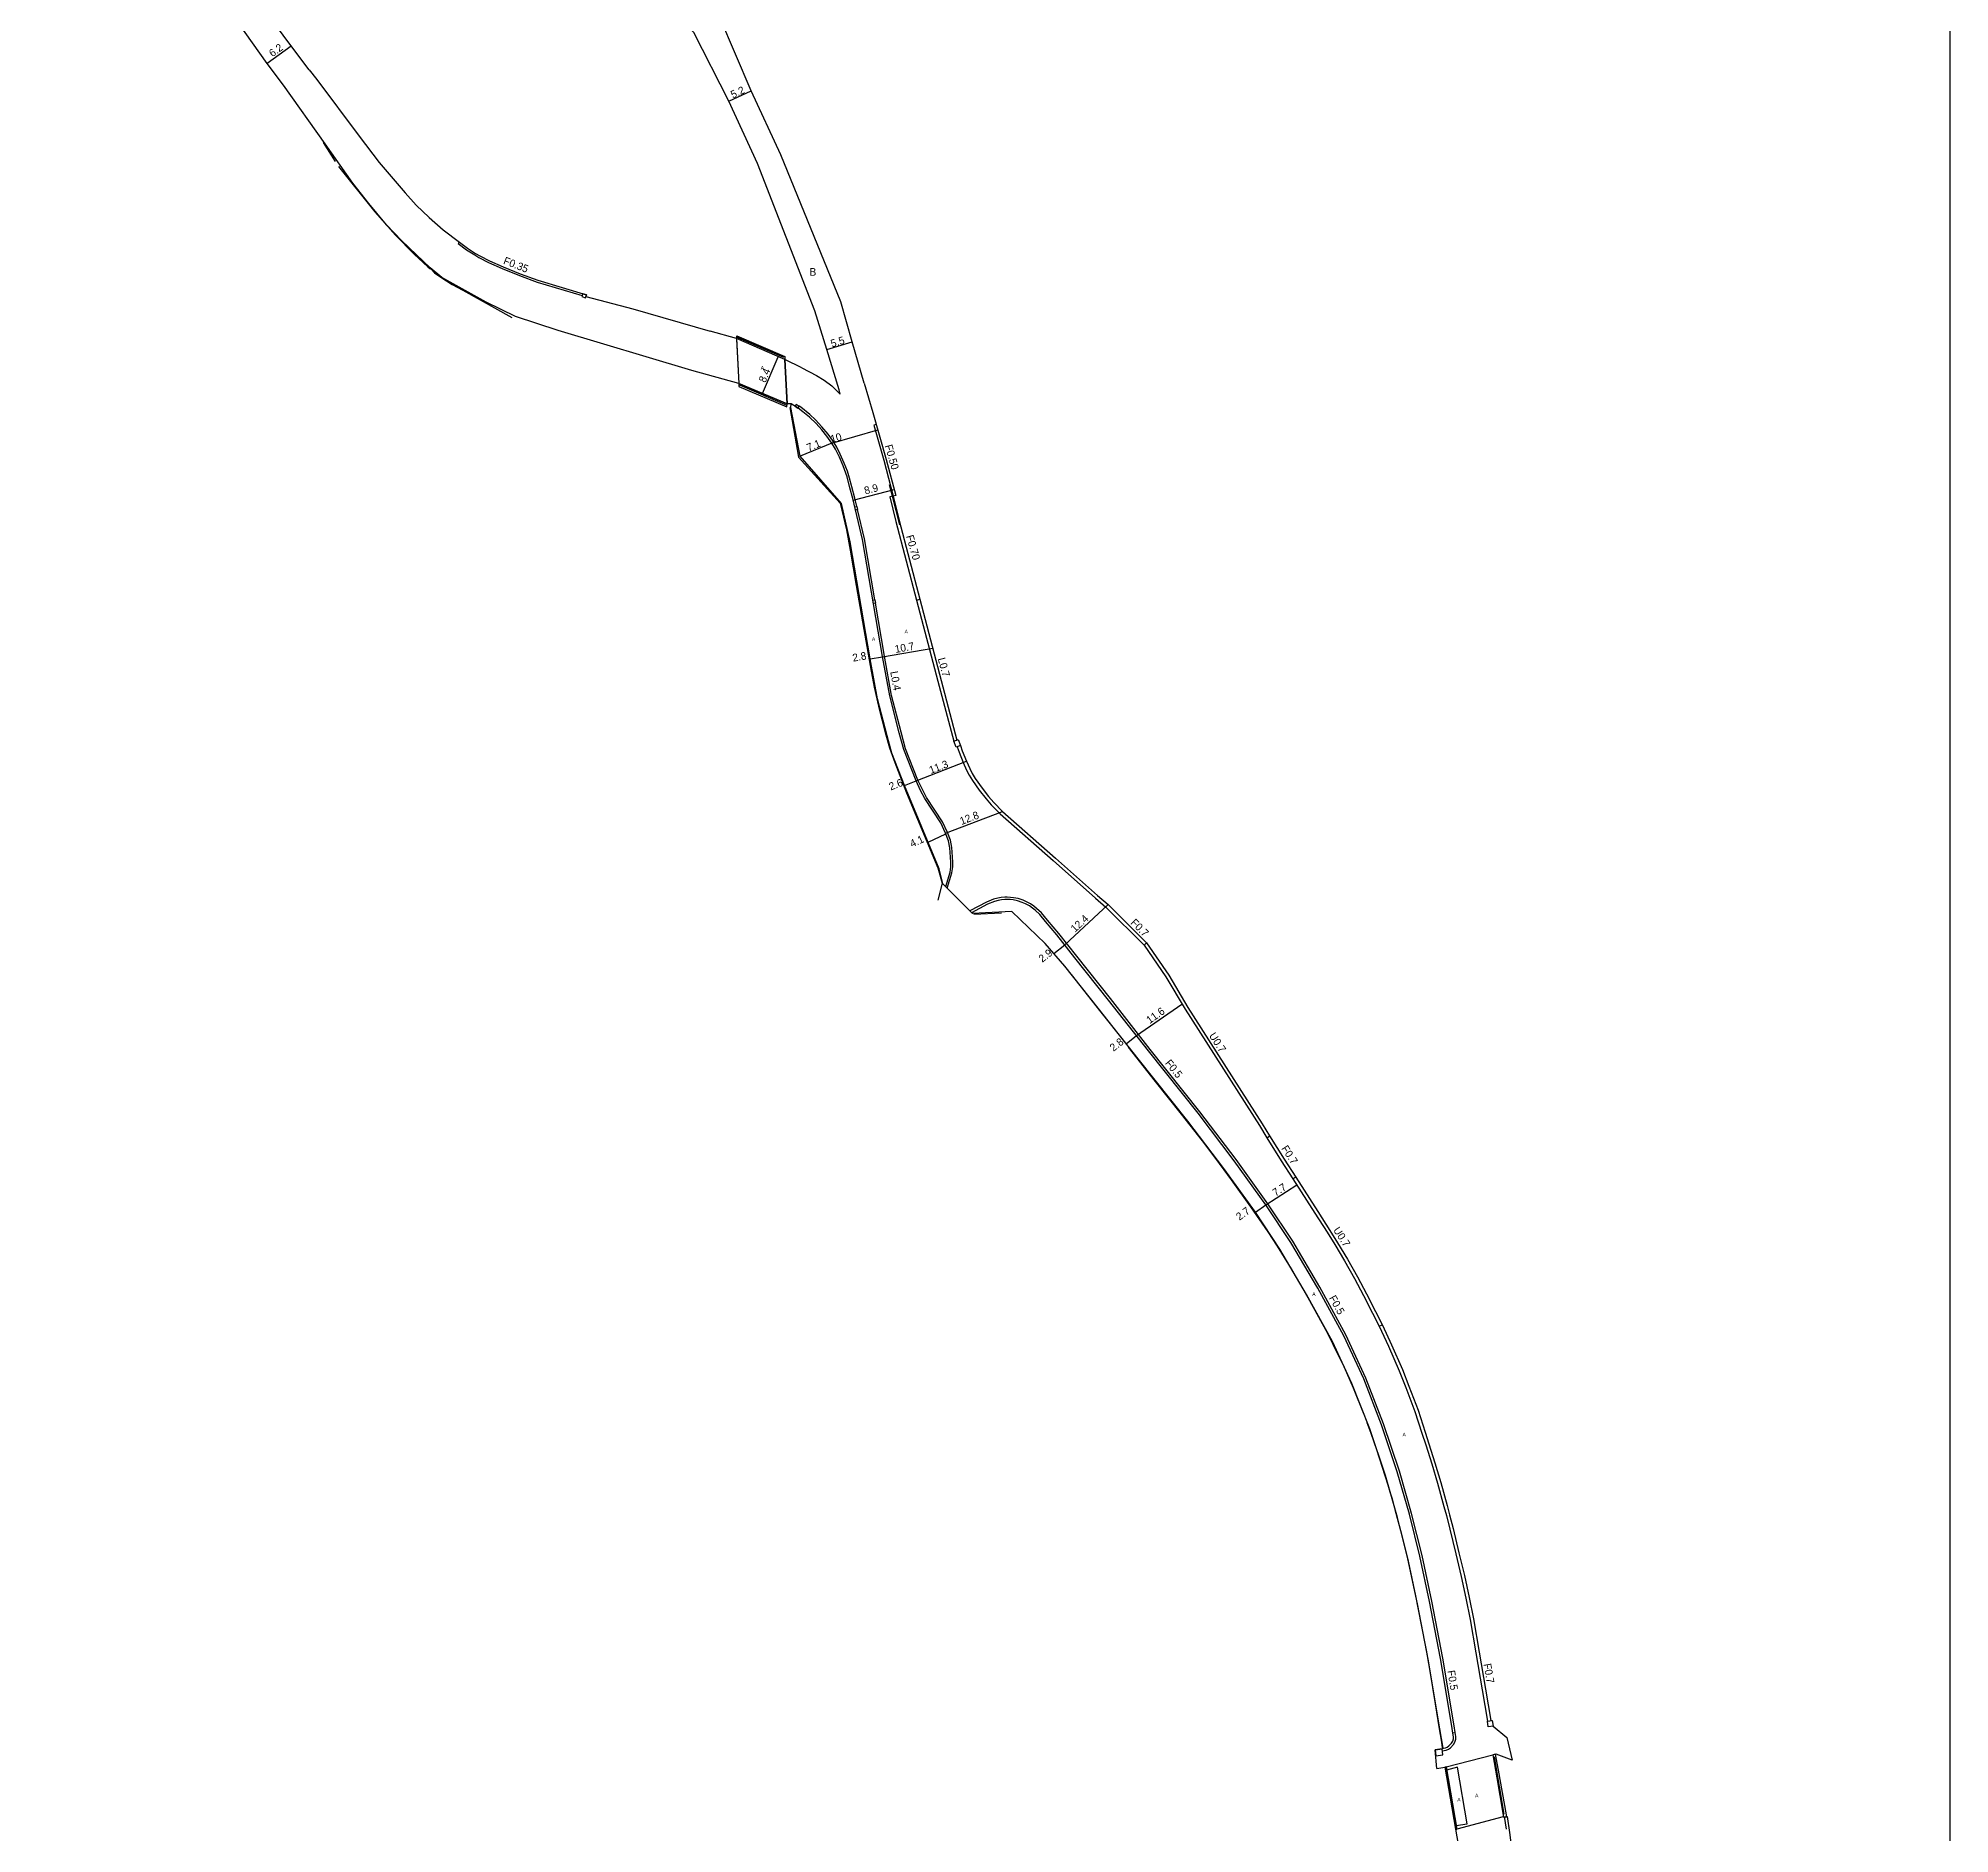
# Model space of a CAD drawing. Header units: metres. Extents: x -12000 to -11200, y -102000 to -99000.
# Drawn here: x -11600 to -11200, y -100706.8 to -100331.1 of the extents above; entities that cross this region are included whole.
import ezdxf

# ---------------------------------------------------------------- set-up
doc = ezdxf.new("R2010")
doc.units = ezdxf.units.M
doc.header["$LTSCALE"] = 2.5
for name, color, linetype in [('側溝・桝', 7, 'Continuous'), ('図郭', 7, 'Continuous'), ('幅員', 7, 'Continuous'), ('歩道・分離帯・安全施設', 7, 'Continuous'), ('舗装', 7, 'Continuous'), ('道路', 7, 'Continuous')]:
    doc.layers.add(name, color=color, linetype=linetype)
doc.styles.get("Standard").update_dxf_attribs({"font": ''})
doc.styles.add('YOKO_DECO', font='')
doc.styles.get('Standard').set_extended_font_data('@MS PGothic')
doc.styles.get('YOKO_DECO').set_extended_font_data('MS PGothic')

msp = doc.modelspace()

# ---------------------------------------------------------------- linework, layer by layer
at = {"layer": '側溝・桝'}
for points in [[(-11511.87, -100373.73), (-11512.1, -100374.02), (-11510.4, -100375.34), (-11508.67, -100376.43), (-11507.77, -100376.95), (-11505.76, -100377.98), (-11502.89, -100379.26), (-11499.26, -100380.75), (-11495.61, -100382.1), (-11486.17, -100384.93)], [(-11428.73, -100429.06), (-11429.14, -100427.33), (-11429.76, -100424.96), (-11430.25, -100423.13), (-11430.68, -100421.69), (-11431.35, -100420), (-11432.16, -100418.13), (-11432.9, -100416.65), (-11433.79, -100415.21), (-11434.72, -100413.92), (-11436.01, -100412.4), (-11437.32, -100410.92), (-11438.55, -100409.81), (-11440.44, -100408.31), (-11440.78, -100408.1)], [(-11424.66, -100411.88), (-11425.17, -100412.04), (-11423.04, -100419.4), (-11421.08, -100426.92)], [(-11421.08, -100426.92), (-11421.79, -100427.08), (-11420.53, -100432.18), (-11416.24, -100448.66), (-11415.54, -100448.48)], [(-11424.96, -100448.6), (-11427.13, -100435.86), (-11428.58, -100429.72)], [(-11409.77, -100508.93), (-11408.79, -100505.7), (-11408.61, -100504.48), (-11408.62, -100503.54), (-11408.66, -100502.39), (-11408.84, -100500.46), (-11409.09, -100498.9), (-11409.74, -100497.28), (-11410.77, -100495.09), (-11414.14, -100489.94), (-11414.98, -100488.3), (-11415.93, -100486.31), (-11418.49, -100479.78), (-11419.41, -100476.32), (-11421.42, -100468.63), (-11422.93, -100460.42), (-11424.83, -100449.32)], [(-11416.24, -100448.66), (-11411.75, -100465.64), (-11408.4, -100478.2)], [(-11407.71, -100479.34), (-11407.29, -100480.47), (-11406.43, -100482.66), (-11405.73, -100484.22), (-11405.21, -100485.26), (-11404.51, -100486.39), (-11403.07, -100488.46), (-11401.67, -100490.24), (-11400.56, -100491.48), (-11398.71, -100493.39), (-11387.6, -100503.18), (-11378.77, -100511), (-11376.57, -100512.88), (-11368.6, -100520.85)], [(-11303.97, -100685.69), (-11303.48, -100685.59), (-11303.73, -100684.24), (-11306.08, -100670.08), (-11308.38, -100658.11), (-11310.4, -100648.59), (-11312.62, -100639.82), (-11315.17, -100630.91), (-11318.48, -100621.05), (-11322.19, -100611.45), (-11326.35, -100602.4), (-11331.84, -100592.43), (-11337.47, -100582.8), (-11342.71, -100574.96), (-11349.34, -100565.71), (-11356.9, -100555.73), (-11367.33, -100542.68), (-11375.65, -100532.06), (-11382.69, -100523.2), (-11386.46, -100518.41), (-11388.83, -100515.6), (-11390.08, -100514.12), (-11391.09, -100513.17), (-11391.64, -100512.72), (-11392.34, -100512.22), (-11393.17, -100511.78), (-11393.91, -100511.46), (-11394.94, -100511.13), (-11395.94, -100510.93), (-11396.58, -100510.86), (-11397.23, -100510.85), (-11397.74, -100510.85), (-11398.53, -100510.92), (-11399.23, -100511.04), (-11400.09, -100511.27), (-11401.55, -100511.87), (-11405.03, -100513.71)], [(-11368.06, -100520.41), (-11368.6, -100520.85), (-11364.01, -100527.48), (-11360.01, -100534.29), (-11344.46, -100558.6), (-11342.92, -100561.15), (-11342.32, -100560.81)], [(-11342.92, -100561.15), (-11339.89, -100566), (-11337.45, -100569.78)], [(-11336.85, -100569.43), (-11337.45, -100569.78), (-11332.86, -100576.94), (-11330.29, -100580.92), (-11328.7, -100583.53), (-11326.66, -100586.94), (-11324.58, -100590.61), (-11322.65, -100594.18), (-11320.78, -100597.86), (-11319.38, -100600.62), (-11318.76, -100600.31)], [(-11319.38, -100600.62), (-11317.47, -100604.76), (-11315.19, -100609.96), (-11313.81, -100613.4), (-11311.91, -100618.42), (-11310.44, -100622.96), (-11309.65, -100625.4), (-11308.39, -100629.38), (-11307.2, -100633.47), (-11305.85, -100638.3), (-11305.32, -100640.21), (-11304.62, -100643.1), (-11303.37, -100648.21), (-11302.25, -100652.95), (-11301.24, -100657.51), (-11300.37, -100661.94), (-11299.15, -100668.93), (-11297.84, -100676.67), (-11296.72, -100683.24)], [(-11306.2, -100689.47), (-11305.38, -100689.32), (-11304.89, -100689.1), (-11304.47, -100688.8), (-11303.88, -100688.13), (-11303.56, -100687.63), (-11303.36, -100687.03), (-11303.35, -100686.48), (-11303.47, -100685.65), (-11303.48, -100685.59)]]:
    msp.add_lwpolyline(points, dxfattribs=at)
for points in [[(-11485.48, -100385.38), (-11485.3, -100384.8), (-11486.06, -100384.57), (-11486.24, -100385.16)], [(-11441.03, -100408.49), (-11440.78, -100408.1), (-11441.41, -100407.72), (-11441.64, -100408.09)], [(-11429.14, -100429.16), (-11428.73, -100429.06), (-11428.58, -100429.72), (-11428.98, -100429.82)], [(-11425.37, -100448.67), (-11424.96, -100448.6), (-11424.83, -100449.32), (-11425.25, -100449.39)], [(-11407.03, -100479.09), (-11407.94, -100479.43), (-11408.4, -100478.2), (-11407.49, -100477.86)], [(-11296.57, -100684.44), (-11296.74, -100683.24), (-11295.76, -100683.1), (-11295.58, -100684.3)], [(-11306.24, -100689.07), (-11307.7, -100689.23), (-11307.57, -100690.48), (-11306.11, -100690.32)]]:
    msp.add_lwpolyline(points, close=True, dxfattribs=at)
at = {"layer": '図郭'}
msp.add_lwpolyline([(-12000, -100200), (-11200, -100200), (-11200, -100800), (-12000, -100800)], close=True, dxfattribs=at)
at = {"layer": '幅員'}
for points in [[(-11552.1, -100336.3), (-11547.08, -100332.66)], [(-11455.52, -100344.22), (-11450.79, -100342.06)], [(-11434.97, -100396.24), (-11429.71, -100394.63)], [(-11448.47, -100405.42), (-11445.13, -100397.72)], [(-11433.96, -100415.8), (-11440.56, -100418.55)], [(-11433.96, -100415.8), (-11424.33, -100413.02)], [(-11429.46, -100427.77), (-11420.9, -100425.53)], [(-11423.34, -100460.52), (-11412.83, -100458.72)], [(-11425.91, -100460.94), (-11423.34, -100460.51)], [(-11416.3, -100486.51), (-11405.77, -100482.39)], [(-11418.72, -100487.46), (-11416.3, -100486.51)], [(-11410.13, -100497.45), (-11398.19, -100492.89)], [(-11413.8, -100499.29), (-11410.08, -100497.55)], [(-11385.19, -100520.79), (-11376.1, -100512.37)], [(-11387.48, -100522.59), (-11385.19, -100520.79)], [(-11370.2, -100539.79), (-11360.66, -100533.18)], [(-11372.37, -100541.49), (-11370.2, -100539.79)], [(-11343.13, -100575.19), (-11336.64, -100571.04)], [(-11345.31, -100576.76), (-11343.13, -100575.19)]]:
    msp.add_lwpolyline(points, dxfattribs=at)
at = {"layer": '歩道・分離帯・安全施設'}
for points in [[(-11540.35, -100352.92), (-11537.88, -100356.86)], [(-11537.18, -100357.91), (-11529.58, -100367.38), (-11525.23, -100372.28), (-11521.3, -100376.27), (-11518.45, -100378.94), (-11518.06, -100379.28), (-11517.79, -100379.44), (-11517.08, -100380.16), (-11515.73, -100381.11), (-11513.35, -100382.59), (-11511.12, -100383.83), (-11500.92, -100389.5)], [(-11443.99, -100397.89), (-11453.87, -100393.67)], [(-11453.26, -100403.64), (-11443.36, -100407.89)], [(-11410.11, -100508.59), (-11409.2, -100505.61), (-11409.03, -100504.45), (-11409.04, -100503.55), (-11409.08, -100502.42), (-11409.26, -100500.5), (-11409.5, -100499.01), (-11410.13, -100497.45), (-11411.13, -100495.3), (-11414.5, -100490.15), (-11415.35, -100488.49), (-11416.31, -100486.48), (-11418.89, -100479.91), (-11419.82, -100476.43), (-11421.83, -100468.72), (-11423.35, -100460.49), (-11427.54, -100435.95), (-11429.54, -100427.43), (-11430.17, -100425.16), (-11430.76, -100422.88), (-11431.53, -100420.59), (-11432.32, -100418.72), (-11433.18, -100417.05), (-11433.96, -100415.8), (-11434.97, -100414.35), (-11436.02, -100413.04), (-11437.24, -100411.67), (-11438.6, -100410.39), (-11440.02, -100409.24), (-11441.01, -100408.5), (-11442.46, -100407.56)], [(-11410.11, -100508.59), (-11409.2, -100505.61), (-11409.03, -100504.45), (-11409.04, -100503.55), (-11409.08, -100502.42), (-11409.26, -100500.5), (-11409.5, -100499.01), (-11410.13, -100497.45), (-11411.13, -100495.3), (-11414.5, -100490.15), (-11415.35, -100488.49), (-11416.31, -100486.48), (-11418.89, -100479.91), (-11419.82, -100476.43), (-11421.83, -100468.72), (-11423.35, -100460.49), (-11427.54, -100435.95), (-11429.54, -100427.43), (-11430.17, -100425.16), (-11430.76, -100422.88), (-11431.53, -100420.59), (-11432.32, -100418.72), (-11433.18, -100417.05), (-11433.96, -100415.8), (-11434.97, -100414.35), (-11436.02, -100413.04), (-11437.24, -100411.67), (-11438.6, -100410.39), (-11440.02, -100409.24), (-11441.01, -100408.5), (-11442.46, -100407.56)], [(-11442.73, -100408.33), (-11440.91, -100418.74), (-11432.2, -100428.39), (-11430.84, -100433.98), (-11430.09, -100438.21), (-11428.81, -100445.59), (-11427.24, -100454.78), (-11425.69, -100463.56), (-11425.09, -100466.85), (-11424.01, -100471.45), (-11422.78, -100476.37), (-11421.85, -100479.57), (-11420.78, -100482.61), (-11418.3, -100488.96), (-11411.72, -100504.7), (-11410.83, -100507.91), (-11411.78, -100511.44)], [(-11419.72, -100432.88), (-11421.21, -100426.93), (-11421.87, -100424.57)], [(-11305.98, -100688.92), (-11305.53, -100688.84), (-11305.14, -100688.67), (-11304.81, -100688.43), (-11304.28, -100687.83), (-11304.01, -100687.41), (-11303.86, -100686.95), (-11303.85, -100686.52), (-11303.97, -100685.73), (-11304.2, -100684.32), (-11306.55, -100670.16), (-11308.85, -100658.2), (-11310.87, -100648.7), (-11313.08, -100639.94), (-11315.63, -100631.05), (-11318.93, -100621.21), (-11322.63, -100611.64), (-11326.78, -100602.62), (-11332.26, -100592.67), (-11337.88, -100583.06), (-11343.1, -100575.23), (-11349.73, -100565.99), (-11357.28, -100556.02), (-11367.7, -100542.97), (-11376.02, -100532.35), (-11383.07, -100523.5), (-11386.83, -100518.71), (-11389.22, -100515.88), (-11390.43, -100514.45), (-11391.41, -100513.53), (-11391.93, -100513.1), (-11392.59, -100512.63), (-11393.38, -100512.21), (-11394.08, -100511.91), (-11395.06, -100511.59), (-11396.01, -100511.41), (-11396.61, -100511.34), (-11397.23, -100511.33), (-11397.72, -100511.33), (-11398.46, -100511.4), (-11399.13, -100511.51), (-11399.93, -100511.72), (-11401.37, -100512.32), (-11404.68, -100514.07)], [(-11305.98, -100688.92), (-11305.53, -100688.84), (-11305.14, -100688.67), (-11304.81, -100688.43), (-11304.28, -100687.83), (-11304.01, -100687.41), (-11303.86, -100686.95), (-11303.85, -100686.52), (-11303.97, -100685.73), (-11304.2, -100684.32), (-11306.55, -100670.16), (-11308.85, -100658.2), (-11310.87, -100648.7), (-11313.08, -100639.94), (-11315.63, -100631.05), (-11318.93, -100621.21), (-11322.63, -100611.64), (-11326.78, -100602.62), (-11332.26, -100592.67), (-11337.88, -100583.06), (-11343.1, -100575.23), (-11349.73, -100565.99), (-11357.28, -100556.02), (-11367.7, -100542.97), (-11376.02, -100532.35), (-11383.07, -100523.5), (-11386.83, -100518.71), (-11389.22, -100515.88), (-11390.43, -100514.45), (-11391.41, -100513.53), (-11391.93, -100513.1), (-11392.59, -100512.63), (-11393.38, -100512.21), (-11394.08, -100511.91), (-11395.06, -100511.59), (-11396.01, -100511.41), (-11396.61, -100511.34), (-11397.23, -100511.33), (-11397.72, -100511.33), (-11398.46, -100511.4), (-11399.13, -100511.51), (-11399.93, -100511.72), (-11401.37, -100512.32), (-11404.68, -100514.07)], [(-11404.24, -100514.39), (-11398.41, -100514.08)], [(-11383.86, -100526.99), (-11377.64, -100534.86), (-11372.99, -100540.75)], [(-11322.64, -100618.91), (-11324.78, -100613.58), (-11326.69, -100609.24), (-11329.01, -100604.41), (-11330.15, -100602.13), (-11331.25, -100600.12), (-11334.29, -100594.63), (-11337.78, -100588.6), (-11340.65, -100583.83), (-11342.65, -100580.84), (-11346.24, -100575.65), (-11350.3, -100569.94), (-11353.6, -100565.48), (-11356.4, -100561.83), (-11360.77, -100556.25), (-11366.2, -100549.41), (-11371.88, -100542.2)], [(-11321.97, -100620.72), (-11321.15, -100622.98), (-11319.94, -100626.43), (-11318.76, -100630.13), (-11317.62, -100633.79), (-11317.17, -100635.26), (-11316.71, -100636.75), (-11316.09, -100638.94), (-11314.71, -100644.11), (-11313.36, -100649.78), (-11311.81, -100657.05), (-11310.58, -100663.09), (-11309.59, -100668.36), (-11308.87, -100672.35), (-11307.68, -100679.63), (-11306.86, -100684.83), (-11306.39, -100687.66), (-11306.19, -100688.82)], [(-11293.25, -100702.7), (-11295.26, -100690.69)], [(-11305.5, -100693.27), (-11303.4, -100705.48)], [(-11303.31, -100705.1), (-11300.98, -100704.7), (-11302.99, -100692.9), (-11305.3, -100693.47), (-11305.3, -100693.49)], [(-11303.31, -100705.1), (-11300.98, -100704.7), (-11302.99, -100692.9), (-11305.3, -100693.47), (-11305.3, -100693.49)], [(-11292.74, -100705.87), (-11293.19, -100703.21)]]:
    msp.add_lwpolyline(points, dxfattribs=at)
at = {"layer": '舗装'}
for points in [[(-11453.89, -100394.09), (-11453.4, -100403.36)], [(-11443.75, -100398.31), (-11443.29, -100407.59)], [(-11305.41, -100692.81), (-11295.63, -100690.26)], [(-11293.43, -100703.3), (-11303.18, -100705.83)]]:
    msp.add_lwpolyline(points, dxfattribs=at)
at = {"layer": '道路'}
for points in [[(-11427.19, -100403.24), (-11429.71, -100394.63), (-11432.07, -100386.25), (-11444.59, -100355.47), (-11450.79, -100342.06), (-11457.38, -100326.72), (-11461.83, -100321.04), (-11466.77, -100314.64), (-11473.65, -100306.81), (-11475.52, -100306.38), (-11480.54, -100301.34), (-11488.01, -100291.3), (-11490.76, -100286.73), (-11497.06, -100274.05), (-11499.83, -100267.45), (-11501.05, -100261.67), (-11501.77, -100256.42), (-11502.1, -100250.43)], [(-11432.39, -100404.69), (-11434.97, -100396.24), (-11437.46, -100388.12), (-11449.52, -100357.31), (-11455.52, -100344.22), (-11462.83, -100329.89), (-11466.76, -100325.47), (-11472.38, -100318.82), (-11478.92, -100311.56), (-11479.97, -100310.39), (-11480.39, -100309.93)], [(-11548.65, -100340.9), (-11552.07, -100336.34), (-11558.22, -100327.7)], [(-11543.31, -100337.67), (-11547.11, -100332.62), (-11551.95, -100326.09)], [(-11543.31, -100337.67), (-11541.71, -100339.74), (-11532.86, -100351.59), (-11528.64, -100357.06), (-11523.25, -100363.45), (-11520.88, -100366), (-11518.22, -100368.59), (-11515.27, -100371.18), (-11511.87, -100373.73), (-11510.19, -100375.03), (-11508.47, -100376.11), (-11507.59, -100376.62), (-11505.59, -100377.64), (-11502.74, -100378.91), (-11499.13, -100380.4), (-11495.49, -100381.74), (-11485.3, -100384.8), (-11485.41, -100385.16), (-11475.56, -100387.72), (-11459.42, -100392.39)], [(-11463.25, -100400.64), (-11491.2, -100392.26), (-11500.12, -100389.31), (-11506.27, -100386.32), (-11512.55, -100382.84), (-11515.52, -100381.13), (-11517.96, -100379.1), (-11520.85, -100376.43), (-11523.98, -100373.38), (-11527.11, -100370.1), (-11530.79, -100365.7), (-11534.14, -100361.39), (-11539.97, -100353.19), (-11548.65, -100340.9)], [(-11440.19, -100400.08), (-11443.75, -100398.31), (-11453.88, -100393.93), (-11459.42, -100392.39)], [(-11453.88, -100393.93), (-11453.4, -100403.36)], [(-11443.75, -100398.31), (-11453.88, -100393.93)], [(-11443.29, -100407.59), (-11443.75, -100398.31)], [(-11442.46, -100407.56), (-11443.29, -100407.59), (-11453.4, -100403.36), (-11463.25, -100400.64)], [(-11453.4, -100403.36), (-11443.29, -100407.59)], [(-11440.19, -100400.08), (-11437.11, -100401.67), (-11435.56, -100402.65), (-11433.94, -100403.81), (-11432.22, -100405.57), (-11432.39, -100404.69)], [(-11427.19, -100403.24), (-11425.38, -100409.39), (-11422.54, -100419.26), (-11420.57, -100426.79), (-11421.08, -100426.92), (-11419.82, -100432), (-11415.54, -100448.47), (-11411.05, -100465.45), (-11407.76, -100477.96), (-11407.49, -100477.86), (-11407.03, -100479.09), (-11406.63, -100480.21), (-11405.77, -100482.38), (-11405.09, -100483.91), (-11404.59, -100484.91), (-11403.91, -100486), (-11402.5, -100488.03), (-11401.12, -100489.77), (-11400.04, -100490.99), (-11398.19, -100492.89), (-11387.15, -100502.66), (-11378.32, -100510.48), (-11376.1, -100512.37), (-11368.06, -100520.41), (-11363.43, -100527.11), (-11359.42, -100533.93), (-11343.87, -100558.24), (-11342.33, -100560.79), (-11339.3, -100565.63), (-11336.87, -100569.4), (-11332.27, -100576.57), (-11329.71, -100580.55), (-11328.11, -100583.17), (-11326.06, -100586.59), (-11323.97, -100590.27), (-11322.04, -100593.85), (-11320.16, -100597.54), (-11318.72, -100600.38), (-11316.84, -100604.47), (-11314.55, -100609.69), (-11313.17, -100613.14), (-11311.26, -100618.19), (-11309.78, -100622.75), (-11308.99, -100625.19), (-11307.73, -100629.18), (-11306.53, -100633.28), (-11305.18, -100638.11), (-11304.65, -100640.04), (-11303.95, -100642.94), (-11302.7, -100648.04), (-11301.58, -100652.8), (-11300.56, -100657.37), (-11299.69, -100661.82), (-11298.47, -100668.81), (-11297.16, -100676.55), (-11296.04, -100683.14), (-11295.76, -100683.1), (-11295.58, -100684.3), (-11292.71, -100686.69)], [(-11410.69, -100508.01), (-11411.47, -100504.9), (-11418.72, -100487.46), (-11421.36, -100480.72), (-11422.33, -100477.09), (-11424.37, -100469.29), (-11425.91, -100460.94), (-11430.09, -100436.45), (-11431.9, -100428.45), (-11440.56, -100418.55), (-11442.51, -100408.33), (-11442.46, -100407.56)], [(-11404.53, -100514.22), (-11410.69, -100508.01)], [(-11307.7, -100689.23), (-11306.24, -100689.07), (-11305.98, -100688.92), (-11306.73, -100684.83), (-11309.09, -100670.62), (-11311.38, -100658.71), (-11313.38, -100649.28), (-11315.57, -100640.61), (-11318.09, -100631.82), (-11321.36, -100622.09), (-11325.11, -100612.61), (-11329.17, -100603.83), (-11334.59, -100593.99), (-11340.16, -100584.48), (-11345.31, -100576.76), (-11351.88, -100567.59), (-11359.45, -100557.72), (-11369.86, -100544.68), (-11378.19, -100534.06), (-11385.2, -100525.25), (-11389.26, -100520.53), (-11396.29, -100513.85), (-11404.53, -100514.22)], [(-11292.71, -100686.69), (-11291.59, -100691.41)], [(-11307.35, -100693.13), (-11307.7, -100689.23)], [(-11291.59, -100691.41), (-11294.91, -100690.15), (-11295.63, -100690.26), (-11294.78, -100695.1), (-11293.46, -100702.91), (-11293.43, -100703.3), (-11292.65, -100703.23), (-11292.16, -100706.55), (-11290.99, -100715.41), (-11290.15, -100721.81), (-11289.48, -100728.02), (-11289.1, -100733.1), (-11288.69, -100739.92), (-11288.42, -100747.7), (-11288.51, -100751.48), (-11288.57, -100755.61), (-11288.9, -100761.06), (-11289.1, -100763.65), (-11289.5, -100768.82), (-11290.09, -100773.5), (-11291.16, -100781.73), (-11292.09, -100789.05), (-11293.1, -100796.92), (-11293.55, -100800)], [(-11307.35, -100693.13), (-11305.69, -100692.85), (-11305.41, -100692.81), (-11303.18, -100705.83), (-11303.46, -100705.87), (-11301.87, -100714.72), (-11300.5, -100725.67), (-11299.75, -100734.69), (-11299.36, -100739.77), (-11299.19, -100750.35), (-11299.44, -100758.38), (-11300.58, -100771.27), (-11302.08, -100781.44), (-11303.84, -100791.15), (-11304.98, -100796.66), (-11305.74, -100800)]]:
    msp.add_lwpolyline(points, dxfattribs=at)
for points in [[(-11443.78, -100397.67), (-11443.75, -100398.31), (-11453.88, -100393.93), (-11453.84, -100393.33)], [(-11443.29, -100407.59), (-11453.4, -100403.36), (-11453.37, -100403.99), (-11443.34, -100408.19)], [(-11303.18, -100705.83), (-11305.41, -100692.81), (-11295.63, -100690.26), (-11294.78, -100695.1), (-11293.46, -100702.91), (-11293.43, -100703.3)], [(-11294.46, -100693.49), (-11294.91, -100690.95), (-11295.05, -100690.17), (-11295.63, -100690.26), (-11294.78, -100695.1), (-11293.46, -100702.91), (-11293.43, -100703.3), (-11292.75, -100703.24), (-11292.79, -100702.82)], [(-11303.18, -100705.83), (-11305.41, -100692.81), (-11305.69, -100692.85), (-11303.46, -100705.87)]]:
    msp.add_lwpolyline(points, close=True, dxfattribs=at)

# ---------------------------------------------------------------- texts
at = {"layer": '側溝・桝'}
for s, rotation, p in [('F0.35', 338.7065, (-11502.81, -100378.26)), ('F0.50', 286, (-11422.87, -100416.36)), ('F0.70', 286, (-11418.42, -100435.28)), ('L0.4', 280, (-11421.72, -100463.67)), ('L0.7', 285, (-11411.78, -100460.92)), ('F0.7', 315, (-11371.54, -100516.3)), ('U0.7', 303, (-11355.09, -100539.8)), ('F0.5', 309, (-11364.3, -100545.59)), ('F0.7', 303, (-11339.94, -100563.41)), ('U0.7', 303, (-11329.09, -100580.48)), ('F0.5', 299, (-11329.96, -100594.69)), ('F0.7', 280, (-11297.57, -100671.32)), ('F0.5', 279, (-11305.13, -100672.72))]:
    msp.add_text(s, height=1.6, rotation=rotation, dxfattribs=at).set_placement(p)
at = {"layer": '幅員'}
for s, rotation, p in [('6.2', 36, (-11550.98, -100335.09)), ('5.2', 24.6151, (-11454.65, -100343.71)), ('5.5', 17.0067, (-11433.9, -100395.8)), ('8.4', 67, (-11447.86, -100403.27)), ('7.1', 23, (-11438.79, -100417.59)), ('10', 16, (-11433.96, -100415.8)), ('8.9', 15, (-11426.91, -100426.58)), ('2.8', 10, (-11429.46, -100461.55)), ('10.7', 10, (-11420.6, -100459.73)), ('11.3', 21, (-11413.21, -100485.05)), ('2.6', 21, (-11421.61, -100488.51)), ('12.8', 21, (-11406.79, -100495.73)), ('4.1', 25, (-11417.14, -100500.47)), ('12.4', 43, (-11383.05, -100518.28)), ('2.9', 38, (-11389.89, -100524.57)), ('11.6', 35, (-11367.43, -100537.39)), ('2.8', 38, (-11375, -100543.19)), ('7.7', 33, (-11341.07, -100573.51)), ('2.7', 36, (-11348.63, -100578.55))]:
    msp.add_text(s, height=1.6, rotation=rotation, dxfattribs=at).set_placement(p)
at = {"layer": '舗装'}
msp.add_text('B', height=1.6, dxfattribs=at).set_placement((-11438.59, -100380.78))
at = {"layer": '舗装', "style": 'YOKO_DECO'}
for p in [(-11448.81, -100400.42, 125.38), (-11418.71, -100455.62, 125.44), (-11425.55, -100457.18, 125.59), (-11333.4, -100594.26, 126.05), (-11314.51, -100623.65, 125.69), (-11303.05, -100700.05, 125.2), (-11299.33, -100699.19, 125.13)]:
    msp.add_text('A', height=0.75, dxfattribs=at).set_placement(p)

doc.saveas('drawing.dxf')
